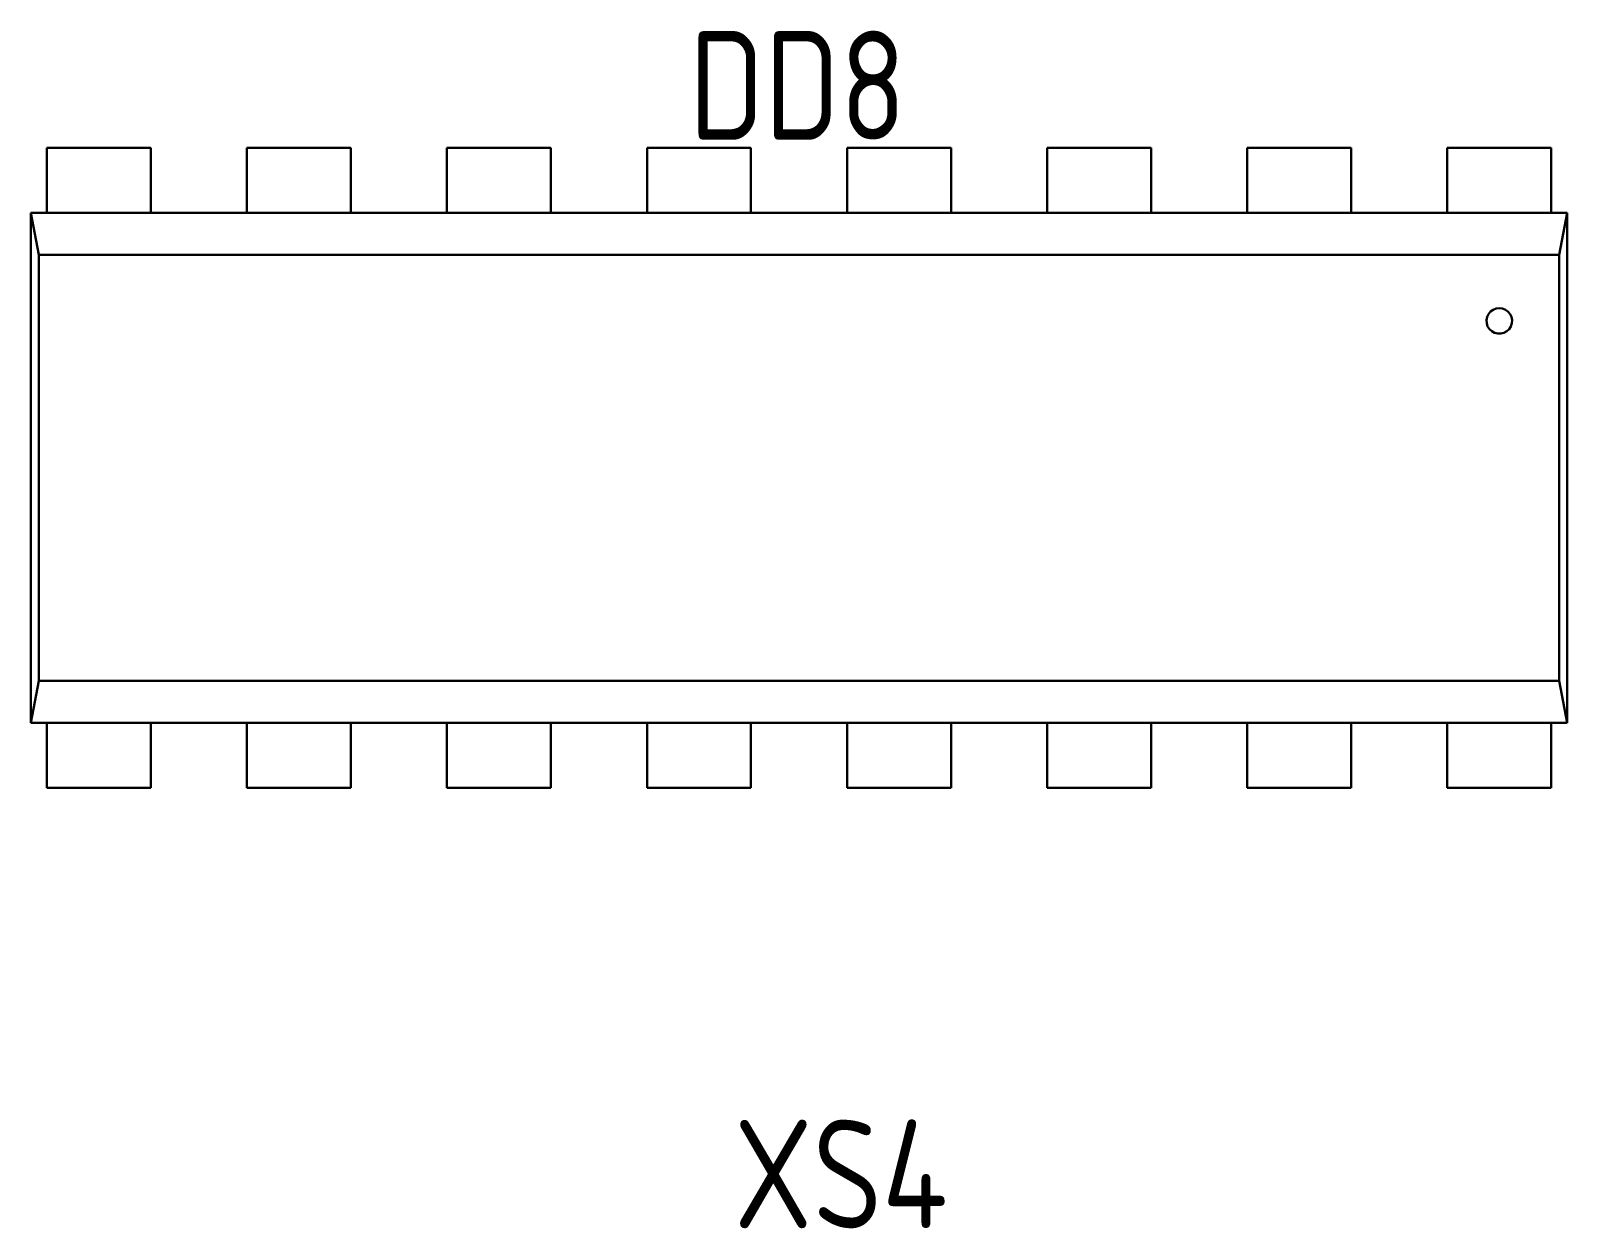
# Model space of a CAD drawing. Header units: inches. Extents: x -969 to 2045, y -594 to 12.
# Drawn here: x 1219.14 to 1238.64, y -286 to -270.79 of the extents above; entities that cross this region are included whole.
import ezdxf

# ---------------------------------------------------------------- set-up
doc = ezdxf.new("R2010")
doc.units = ezdxf.units.IN
doc.header["$MEASUREMENT"] = 0
doc.styles.add('GOST type A0', font='gost.TTF', dxfattribs={"height": 2.116667})

msp = doc.modelspace()

# ---------------------------------------------------------------- linework, layer by layer
at = {"color": 7, "lineweight": 30}
for p, q in [((1220.661, -272.273), (1219.341, -272.273)), ((1219.341, -272.273), (1219.341, -273.098)), ((1219.341, -272.273), (1219.341, -273.098)), ((1219.341, -272.273), (1220.661, -272.273)), ((1220.661, -272.273), (1219.341, -272.273)), ((1219.341, -272.273), (1219.341, -273.098)), ((1219.341, -272.273), (1219.341, -273.098)), ((1219.341, -272.273), (1220.661, -272.273)), ((1220.661, -273.098), (1220.661, -272.273)), ((1220.661, -272.273), (1220.661, -273.098)), ((1220.661, -273.098), (1220.661, -272.273)), ((1220.661, -272.273), (1220.661, -273.098)), ((1223.201, -272.273), (1221.881, -272.273)), ((1221.881, -272.273), (1221.881, -273.098)), ((1221.881, -272.273), (1221.881, -273.098)), ((1221.881, -272.273), (1223.201, -272.273)), ((1223.201, -272.273), (1221.881, -272.273)), ((1221.881, -272.273), (1221.881, -273.098)), ((1221.881, -272.273), (1221.881, -273.098)), ((1221.881, -272.273), (1223.201, -272.273)), ((1223.201, -273.098), (1223.201, -272.273)), ((1223.201, -272.273), (1223.201, -273.098)), ((1223.201, -273.098), (1223.201, -272.273)), ((1223.201, -272.273), (1223.201, -273.098)), ((1225.741, -272.273), (1224.421, -272.273)), ((1224.421, -272.273), (1224.421, -273.098)), ((1224.421, -272.273), (1224.421, -273.098)), ((1224.421, -272.273), (1225.741, -272.273)), ((1225.741, -272.273), (1224.421, -272.273)), ((1224.421, -272.273), (1224.421, -273.098)), ((1224.421, -272.273), (1224.421, -273.098)), ((1224.421, -272.273), (1225.741, -272.273)), ((1225.741, -273.098), (1225.741, -272.273)), ((1225.741, -272.273), (1225.741, -273.098)), ((1225.741, -273.098), (1225.741, -272.273)), ((1225.741, -272.273), (1225.741, -273.098)), ((1228.281, -272.273), (1226.961, -272.273)), ((1226.961, -272.273), (1226.961, -273.098)), ((1226.961, -272.273), (1226.961, -273.098)), ((1226.961, -272.273), (1228.281, -272.273)), ((1228.281, -272.273), (1226.961, -272.273)), ((1226.961, -272.273), (1226.961, -273.098)), ((1226.961, -272.273), (1226.961, -273.098)), ((1226.961, -272.273), (1228.281, -272.273)), ((1228.281, -273.098), (1228.281, -272.273)), ((1228.281, -272.273), (1228.281, -273.098)), ((1228.281, -273.098), (1228.281, -272.273)), ((1228.281, -272.273), (1228.281, -273.098)), ((1230.821, -272.273), (1229.501, -272.273)), ((1229.501, -272.273), (1229.501, -273.098)), ((1229.501, -272.273), (1229.501, -273.098)), ((1229.501, -272.273), (1230.821, -272.273)), ((1230.821, -272.273), (1229.501, -272.273)), ((1229.501, -272.273), (1229.501, -273.098)), ((1229.501, -272.273), (1229.501, -273.098)), ((1229.501, -272.273), (1230.821, -272.273)), ((1230.821, -273.098), (1230.821, -272.273)), ((1230.821, -272.273), (1230.821, -273.098)), ((1230.821, -273.098), (1230.821, -272.273)), ((1230.821, -272.273), (1230.821, -273.098)), ((1233.361, -272.273), (1232.041, -272.273)), ((1232.041, -272.273), (1232.041, -273.098)), ((1232.041, -272.273), (1232.041, -273.098)), ((1232.041, -272.273), (1233.361, -272.273)), ((1233.361, -272.273), (1232.041, -272.273)), ((1232.041, -272.273), (1232.041, -273.098)), ((1232.041, -272.273), (1232.041, -273.098)), ((1232.041, -272.273), (1233.361, -272.273)), ((1233.361, -273.098), (1233.361, -272.273)), ((1233.361, -272.273), (1233.361, -273.098)), ((1233.361, -273.098), (1233.361, -272.273)), ((1233.361, -272.273), (1233.361, -273.098)), ((1235.901, -272.273), (1234.581, -272.273)), ((1234.581, -272.273), (1234.581, -273.098)), ((1234.581, -272.273), (1234.581, -273.098)), ((1234.581, -272.273), (1235.901, -272.273)), ((1235.901, -272.273), (1234.581, -272.273)), ((1234.581, -272.273), (1234.581, -273.098)), ((1234.581, -272.273), (1234.581, -273.098)), ((1234.581, -272.273), (1235.901, -272.273)), ((1235.901, -273.098), (1235.901, -272.273)), ((1235.901, -272.273), (1235.901, -273.098)), ((1235.901, -273.098), (1235.901, -272.273)), ((1235.901, -272.273), (1235.901, -273.098)), ((1238.441, -272.273), (1237.121, -272.273)), ((1237.121, -272.273), (1237.121, -273.098)), ((1237.121, -272.273), (1237.121, -273.098)), ((1237.121, -272.273), (1238.441, -272.273)), ((1238.441, -272.273), (1237.121, -272.273)), ((1237.121, -272.273), (1237.121, -273.098)), ((1237.121, -272.273), (1237.121, -273.098)), ((1237.121, -272.273), (1238.441, -272.273)), ((1238.441, -273.098), (1238.441, -272.273)), ((1238.441, -272.273), (1238.441, -273.098)), ((1238.441, -273.098), (1238.441, -272.273)), ((1238.441, -272.273), (1238.441, -273.098)), ((1219.341, -273.098), (1219.137, -273.098)), ((1219.137, -273.098), (1219.137, -279.576)), ((1219.137, -273.098), (1238.645, -273.098)), ((1219.137, -273.098), (1219.239, -273.632)), ((1219.137, -273.098), (1219.137, -279.576)), ((1219.341, -273.098), (1219.137, -273.098)), ((1219.137, -273.098), (1219.137, -279.576)), ((1219.137, -273.098), (1238.645, -273.098)), ((1219.137, -273.098), (1219.239, -273.632)), ((1219.137, -273.098), (1219.137, -279.576)), ((1221.881, -273.098), (1220.661, -273.098)), ((1221.881, -273.098), (1220.661, -273.098)), ((1224.421, -273.098), (1223.201, -273.098)), ((1224.421, -273.098), (1223.201, -273.098)), ((1226.961, -273.098), (1225.741, -273.098)), ((1226.961, -273.098), (1225.741, -273.098)), ((1229.501, -273.098), (1228.281, -273.098)), ((1229.501, -273.098), (1228.281, -273.098)), ((1232.041, -273.098), (1230.821, -273.098)), ((1232.041, -273.098), (1230.821, -273.098)), ((1234.581, -273.098), (1233.361, -273.098)), ((1234.581, -273.098), (1233.361, -273.098)), ((1237.121, -273.098), (1235.901, -273.098)), ((1237.121, -273.098), (1235.901, -273.098)), ((1238.645, -273.098), (1238.441, -273.098)), ((1238.645, -273.098), (1238.441, -273.098)), ((1238.645, -273.098), (1238.543, -273.632)), ((1238.645, -273.098), (1238.543, -273.632)), ((1238.645, -279.576), (1238.645, -273.098)), ((1238.645, -273.098), (1238.645, -279.576)), ((1238.645, -279.576), (1238.645, -273.098)), ((1238.645, -273.098), (1238.645, -279.576)), ((1219.239, -273.632), (1238.543, -273.632)), ((1219.239, -273.632), (1219.239, -279.042)), ((1219.239, -273.632), (1238.543, -273.632)), ((1219.239, -273.632), (1219.239, -279.042)), ((1238.543, -273.632), (1238.543, -279.042)), ((1238.543, -273.632), (1238.543, -279.042)), ((1237.627, -274.421), (1237.619, -274.461)), ((1237.627, -274.421), (1237.619, -274.461)), ((1237.619, -274.461), (1237.622, -274.501)), ((1237.619, -274.461), (1237.622, -274.501)), ((1237.644, -274.384), (1237.627, -274.421)), ((1237.644, -274.384), (1237.627, -274.421)), ((1237.67, -274.353), (1237.644, -274.384)), ((1237.67, -274.353), (1237.644, -274.384)), ((1237.703, -274.329), (1237.67, -274.353)), ((1237.703, -274.329), (1237.67, -274.353)), ((1237.741, -274.314), (1237.703, -274.329)), ((1237.741, -274.314), (1237.703, -274.329)), ((1237.781, -274.309), (1237.741, -274.314)), ((1237.781, -274.309), (1237.741, -274.314)), ((1237.781, -274.309), (1237.821, -274.314)), ((1237.781, -274.309), (1237.821, -274.314)), ((1237.821, -274.314), (1237.859, -274.329)), ((1237.821, -274.314), (1237.859, -274.329)), ((1237.859, -274.329), (1237.892, -274.353)), ((1237.859, -274.329), (1237.892, -274.353)), ((1237.892, -274.353), (1237.918, -274.384)), ((1237.892, -274.353), (1237.918, -274.384)), ((1237.918, -274.384), (1237.935, -274.421)), ((1237.918, -274.384), (1237.935, -274.421)), ((1237.935, -274.421), (1237.943, -274.461)), ((1237.935, -274.421), (1237.943, -274.461)), ((1237.943, -274.461), (1237.94, -274.501)), ((1237.943, -274.461), (1237.94, -274.501)), ((1237.622, -274.501), (1237.634, -274.54)), ((1237.622, -274.501), (1237.634, -274.54)), ((1237.634, -274.54), (1237.656, -274.574)), ((1237.634, -274.54), (1237.656, -274.574)), ((1237.656, -274.574), (1237.686, -274.602)), ((1237.656, -274.574), (1237.686, -274.602)), ((1237.686, -274.602), (1237.721, -274.621)), ((1237.686, -274.602), (1237.721, -274.621)), ((1237.721, -274.621), (1237.761, -274.631)), ((1237.721, -274.621), (1237.761, -274.631)), ((1237.801, -274.631), (1237.761, -274.631)), ((1237.801, -274.631), (1237.761, -274.631)), ((1237.841, -274.621), (1237.801, -274.631)), ((1237.841, -274.621), (1237.801, -274.631)), ((1237.876, -274.602), (1237.841, -274.621)), ((1237.876, -274.602), (1237.841, -274.621)), ((1237.906, -274.574), (1237.876, -274.602)), ((1237.906, -274.574), (1237.876, -274.602)), ((1237.927, -274.54), (1237.906, -274.574)), ((1237.927, -274.54), (1237.906, -274.574)), ((1237.94, -274.501), (1237.927, -274.54)), ((1237.94, -274.501), (1237.927, -274.54)), ((1219.239, -279.042), (1219.137, -279.576)), ((1219.239, -279.042), (1219.137, -279.576)), ((1219.239, -279.042), (1238.543, -279.042)), ((1219.239, -279.042), (1238.543, -279.042)), ((1238.543, -279.042), (1238.645, -279.576)), ((1238.543, -279.042), (1238.645, -279.576)), ((1219.137, -279.576), (1219.341, -279.576)), ((1219.137, -279.576), (1238.645, -279.576)), ((1219.137, -279.576), (1219.341, -279.576)), ((1219.137, -279.576), (1238.645, -279.576)), ((1219.341, -279.576), (1219.341, -280.401)), ((1219.341, -279.576), (1219.341, -280.401)), ((1219.341, -279.576), (1219.341, -280.401)), ((1219.341, -279.576), (1219.341, -280.401)), ((1220.661, -280.401), (1220.661, -279.576)), ((1220.661, -279.576), (1221.881, -279.576)), ((1220.661, -279.576), (1220.661, -280.401)), ((1220.661, -280.401), (1220.661, -279.576)), ((1220.661, -279.576), (1221.881, -279.576)), ((1220.661, -279.576), (1220.661, -280.401)), ((1221.881, -279.576), (1221.881, -280.401)), ((1221.881, -279.576), (1221.881, -280.401)), ((1221.881, -279.576), (1221.881, -280.401)), ((1221.881, -279.576), (1221.881, -280.401)), ((1223.201, -280.401), (1223.201, -279.576)), ((1223.201, -279.576), (1224.421, -279.576)), ((1223.201, -279.576), (1223.201, -280.401)), ((1223.201, -280.401), (1223.201, -279.576)), ((1223.201, -279.576), (1224.421, -279.576)), ((1223.201, -279.576), (1223.201, -280.401)), ((1224.421, -279.576), (1224.421, -280.401)), ((1224.421, -279.576), (1224.421, -280.401)), ((1224.421, -279.576), (1224.421, -280.401)), ((1224.421, -279.576), (1224.421, -280.401)), ((1225.741, -280.401), (1225.741, -279.576)), ((1225.741, -279.576), (1226.961, -279.576)), ((1225.741, -279.576), (1225.741, -280.401)), ((1225.741, -280.401), (1225.741, -279.576)), ((1225.741, -279.576), (1226.961, -279.576)), ((1225.741, -279.576), (1225.741, -280.401)), ((1226.961, -279.576), (1226.961, -280.401)), ((1226.961, -279.576), (1226.961, -280.401)), ((1226.961, -279.576), (1226.961, -280.401)), ((1226.961, -279.576), (1226.961, -280.401)), ((1228.281, -280.401), (1228.281, -279.576)), ((1228.281, -279.576), (1229.501, -279.576)), ((1228.281, -279.576), (1228.281, -280.401)), ((1228.281, -280.401), (1228.281, -279.576)), ((1228.281, -279.576), (1229.501, -279.576)), ((1228.281, -279.576), (1228.281, -280.401)), ((1229.501, -279.576), (1229.501, -280.401)), ((1229.501, -279.576), (1229.501, -280.401)), ((1229.501, -279.576), (1229.501, -280.401)), ((1229.501, -279.576), (1229.501, -280.401)), ((1230.821, -280.401), (1230.821, -279.576)), ((1230.821, -279.576), (1232.041, -279.576)), ((1230.821, -279.576), (1230.821, -280.401)), ((1230.821, -280.401), (1230.821, -279.576)), ((1230.821, -279.576), (1232.041, -279.576)), ((1230.821, -279.576), (1230.821, -280.401)), ((1232.041, -279.576), (1232.041, -280.401)), ((1232.041, -279.576), (1232.041, -280.401)), ((1232.041, -279.576), (1232.041, -280.401)), ((1232.041, -279.576), (1232.041, -280.401)), ((1233.361, -280.401), (1233.361, -279.576)), ((1233.361, -279.576), (1234.581, -279.576)), ((1233.361, -279.576), (1233.361, -280.401)), ((1233.361, -280.401), (1233.361, -279.576)), ((1233.361, -279.576), (1234.581, -279.576)), ((1233.361, -279.576), (1233.361, -280.401)), ((1234.581, -279.576), (1234.581, -280.401)), ((1234.581, -279.576), (1234.581, -280.401)), ((1234.581, -279.576), (1234.581, -280.401)), ((1234.581, -279.576), (1234.581, -280.401)), ((1235.901, -280.401), (1235.901, -279.576)), ((1235.901, -279.576), (1237.121, -279.576)), ((1235.901, -279.576), (1235.901, -280.401)), ((1235.901, -280.401), (1235.901, -279.576)), ((1235.901, -279.576), (1237.121, -279.576)), ((1235.901, -279.576), (1235.901, -280.401)), ((1237.121, -279.576), (1237.121, -280.401)), ((1237.121, -279.576), (1237.121, -280.401)), ((1237.121, -279.576), (1237.121, -280.401)), ((1237.121, -279.576), (1237.121, -280.401)), ((1238.441, -280.401), (1238.441, -279.576)), ((1238.441, -279.576), (1238.645, -279.576)), ((1238.441, -279.576), (1238.441, -280.401)), ((1238.441, -280.401), (1238.441, -279.576)), ((1238.441, -279.576), (1238.645, -279.576)), ((1238.441, -279.576), (1238.441, -280.401)), ((1219.341, -280.401), (1220.661, -280.401)), ((1219.341, -280.401), (1220.661, -280.401)), ((1219.341, -280.401), (1220.661, -280.401)), ((1219.341, -280.401), (1220.661, -280.401)), ((1221.881, -280.401), (1223.201, -280.401)), ((1223.201, -280.401), (1221.881, -280.401)), ((1221.881, -280.401), (1223.201, -280.401)), ((1223.201, -280.401), (1221.881, -280.401)), ((1224.421, -280.401), (1225.741, -280.401)), ((1225.741, -280.401), (1224.421, -280.401)), ((1224.421, -280.401), (1225.741, -280.401)), ((1225.741, -280.401), (1224.421, -280.401)), ((1226.961, -280.401), (1228.281, -280.401)), ((1228.281, -280.401), (1226.961, -280.401)), ((1226.961, -280.401), (1228.281, -280.401)), ((1228.281, -280.401), (1226.961, -280.401)), ((1229.501, -280.401), (1230.821, -280.401)), ((1230.821, -280.401), (1229.501, -280.401)), ((1229.501, -280.401), (1230.821, -280.401)), ((1230.821, -280.401), (1229.501, -280.401)), ((1232.041, -280.401), (1233.361, -280.401)), ((1233.361, -280.401), (1232.041, -280.401)), ((1232.041, -280.401), (1233.361, -280.401)), ((1233.361, -280.401), (1232.041, -280.401)), ((1234.581, -280.401), (1235.901, -280.401)), ((1235.901, -280.401), (1234.581, -280.401)), ((1234.581, -280.401), (1235.901, -280.401)), ((1235.901, -280.401), (1234.581, -280.401)), ((1237.121, -280.401), (1238.441, -280.401)), ((1238.441, -280.401), (1237.121, -280.401)), ((1237.121, -280.401), (1238.441, -280.401)), ((1238.441, -280.401), (1237.121, -280.401))]:
    msp.add_line(p, q, dxfattribs=at)

# ---------------------------------------------------------------- texts
at = {"color": 7, "lineweight": 30, "style": 'GOST type A0'}
for s, p in [('DD8', (1227.495, -272.169)), ('XS4', (1228.063, -285.995))]:
    msp.add_text(s, height=1.3796, dxfattribs=at).set_placement(p)

doc.saveas('drawing.dxf')
